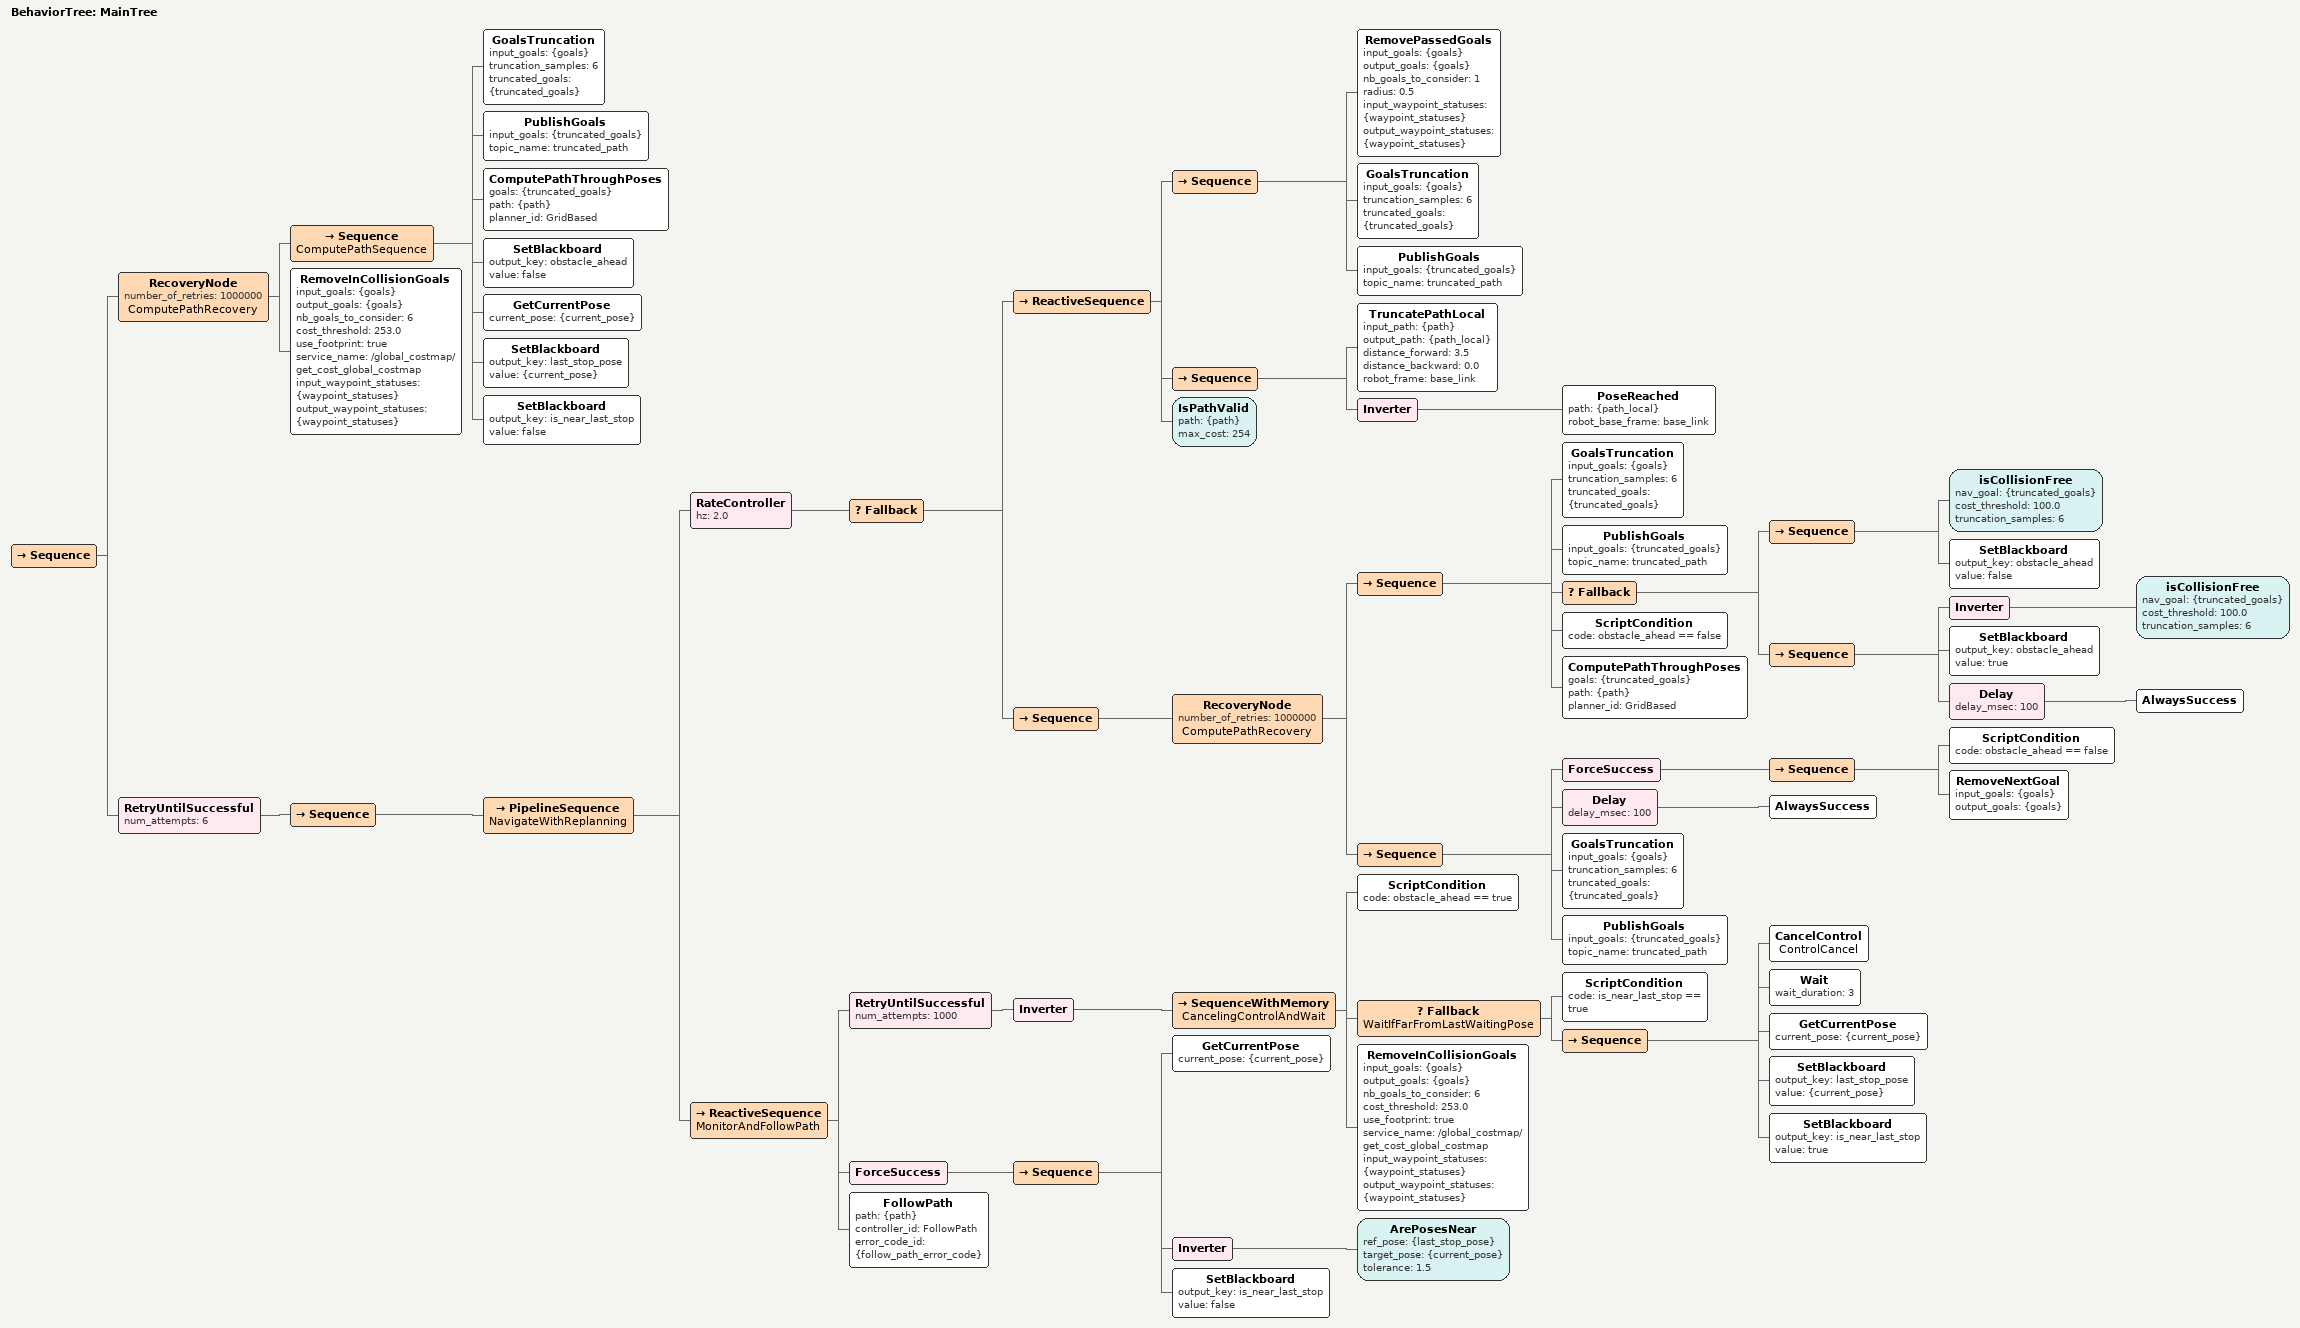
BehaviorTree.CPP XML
<root BTCPP_format="4" main_tree_to_execute="MainTree">
  <BehaviorTree ID="MainTree">

    <Sequence>
      <RecoveryNode number_of_retries="1000000" name="ComputePathRecovery">
        <Sequence name="ComputePathSequence">
          <GoalsTruncation input_goals="{goals}" truncation_samples="6" truncated_goals="{truncated_goals}"/>
          <PublishGoals input_goals="{truncated_goals}" topic_name= "truncated_path"/>
          <ComputePathThroughPoses goals="{truncated_goals}" path="{path}" planner_id="GridBased"/>
          <SetBlackboard output_key="obstacle_ahead" value="false"/>
          <GetCurrentPose current_pose="{current_pose}"/>
          <SetBlackboard output_key="last_stop_pose" value="{current_pose}"/>
          <SetBlackboard output_key="is_near_last_stop" value="false"/>
        </Sequence>
        <RemoveInCollisionGoals input_goals="{goals}" output_goals="{goals}" nb_goals_to_consider = "6"
                      cost_threshold="253.0" use_footprint="true" service_name="/global_costmap/get_cost_global_costmap"
                      input_waypoint_statuses="{waypoint_statuses}" output_waypoint_statuses="{waypoint_statuses}" />
      </RecoveryNode>

      <RetryUntilSuccessful num_attempts="6">
        <Sequence>
          <PipelineSequence name="NavigateWithReplanning">
            <RateController hz="2.0">
            <Fallback>
                <ReactiveSequence>
                    <Sequence>
                      <RemovePassedGoals input_goals="{goals}" output_goals="{goals}" nb_goals_to_consider = "1" radius="0.5" input_waypoint_statuses="{waypoint_statuses}" output_waypoint_statuses="{waypoint_statuses}"/>
                      <GoalsTruncation input_goals="{goals}" truncation_samples="6" truncated_goals="{truncated_goals}"/>
                      <PublishGoals input_goals="{truncated_goals}" topic_name= "truncated_path"/>
                    </Sequence>

                    <Sequence>
                      <TruncatePathLocal input_path="{path}" output_path="{path_local}" distance_forward="3.5" distance_backward="0.0" robot_frame="base_link"/>
                      <Inverter>
                          <!-- It shoult allow for replanning if close to the (truncated) path end-->
                          <!-- Distance threshold to last point is set from nav2 param goal_reached_tol -->
                          <PoseReached path="{path_local}" robot_base_frame="base_link"/>
                      </Inverter>
                    </Sequence>
                    <IsPathValid path="{path}" max_cost="254"/>
                </ReactiveSequence>
                <Sequence>
                  <RecoveryNode number_of_retries="1000000" name="ComputePathRecovery">
                      <Sequence>
                          <GoalsTruncation input_goals="{goals}" truncation_samples="6" truncated_goals="{truncated_goals}"/>
                          <PublishGoals input_goals="{truncated_goals}" topic_name= "truncated_path"/>
                          <!-- isCollisionFree is optional here because ComputePathThroughPoses-->
                          <Fallback>
                            <Sequence>
                              <isCollisionFree nav_goal="{truncated_goals}" cost_threshold="100.0" truncation_samples="6"/>
                              <SetBlackboard output_key="obstacle_ahead" value="false"/>
                            </Sequence>
                            <Sequence>
                              <Inverter>
                                <isCollisionFree nav_goal="{truncated_goals}" cost_threshold="100.0" truncation_samples="6"/>
                              </Inverter>
                              <SetBlackboard output_key="obstacle_ahead" value="true"/>
                              <Delay delay_msec="100">
                                <AlwaysSuccess/>
                              </Delay>
                            </Sequence>
                          </Fallback>
                          <ScriptCondition code="obstacle_ahead == false"/>
                          <ComputePathThroughPoses goals="{truncated_goals}" path="{path}" planner_id="GridBased"/>
                      </Sequence>
                      <Sequence>
                        <ForceSuccess>
                          <Sequence>
                            <ScriptCondition code="obstacle_ahead == false"/>
                            <RemoveNextGoal input_goals="{goals}" output_goals="{goals}"/>
                          </Sequence>
                        </ForceSuccess>
                        <Delay delay_msec="100">
                            <AlwaysSuccess/>
                        </Delay>
                        <!-- Remove AFTER WAITING or immediately if pose is close -->
                        <GoalsTruncation input_goals="{goals}" truncation_samples="6" truncated_goals="{truncated_goals}"/>
                        <PublishGoals input_goals="{truncated_goals}" topic_name= "truncated_path"/>
                      </Sequence>
                  </RecoveryNode>
                </Sequence>
            </Fallback>
            </RateController>

            <ReactiveSequence name="MonitorAndFollowPath">
              <RetryUntilSuccessful num_attempts="1000">
                <Inverter>
                  <SequenceWithMemory name="CancelingControlAndWait">
                    <ScriptCondition code="obstacle_ahead == true"/>
                    <Fallback name="WaitIfFarFromLastWaitingPose">
                      <ScriptCondition code="is_near_last_stop == true"/>
                      <Sequence>
                        <CancelControl name="ControlCancel"/>
                        <Wait wait_duration="3"/>
                        <GetCurrentPose current_pose="{current_pose}"/>
                        <SetBlackboard output_key="last_stop_pose" value="{current_pose}"/>
                        <SetBlackboard output_key="is_near_last_stop" value="true"/>
                      </Sequence>
                    </Fallback>
                    <RemoveInCollisionGoals input_goals="{goals}" output_goals="{goals}" nb_goals_to_consider = "6"
                      cost_threshold="253.0" use_footprint="true" service_name="/global_costmap/get_cost_global_costmap"
                      input_waypoint_statuses="{waypoint_statuses}" output_waypoint_statuses="{waypoint_statuses}" />
                  </SequenceWithMemory>
                </Inverter>
              </RetryUntilSuccessful>
              <ForceSuccess>
                <Sequence>
                  <GetCurrentPose current_pose="{current_pose}"/>
                  <Inverter>
                    <ArePosesNear ref_pose="{last_stop_pose}" target_pose="{current_pose}" tolerance="1.5"/>
                  </Inverter>
                  <SetBlackboard output_key="is_near_last_stop" value="false"/>
                </Sequence>
              </ForceSuccess>
              <FollowPath path="{path}"
                            controller_id="FollowPath"
                            error_code_id="{follow_path_error_code}"/>
            </ReactiveSequence>

          </PipelineSequence>
        </Sequence>
      </RetryUntilSuccessful>
    </Sequence>
  </BehaviorTree>
</root>
